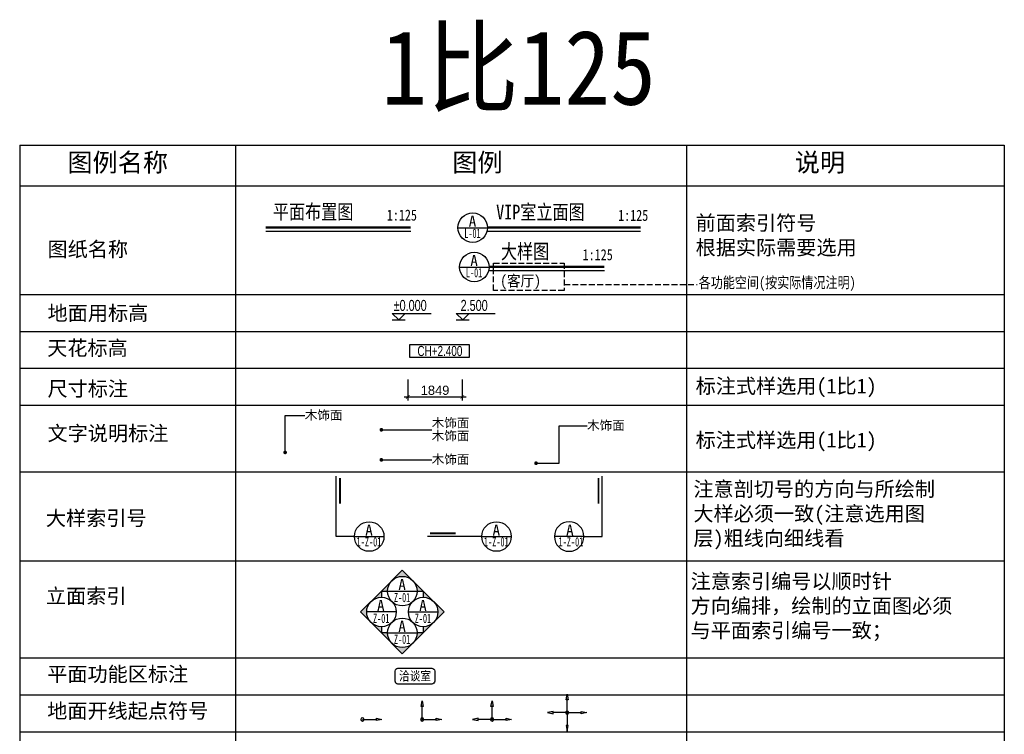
# Model space of a CAD drawing. Header units: millimetres. Extents: x -235126 to 312941, y -228449 to 114042.
# Drawn here: x -42508 to -9151, y 60340 to 84562 of the extents above; entities that cross this region are included whole.
import ezdxf
from ezdxf.enums import TextEntityAlignment as Align

# ---------------------------------------------------------------- set-up
doc = ezdxf.new("R2010")
doc.units = ezdxf.units.MM
doc.header["$LTSCALE"] = 800
doc.linetypes.add('DASH', pattern=[0.35, 0.25, -0.1])
doc.layers.get('DEFPOINTS').update_dxf_attribs({"color": 250})
for name, color, linetype in [('E立-ELEV6_LSCAPE', 8, 'Continuous'), ('FC-TEXT-地坪标注', 7, 'Continuous'), ('RC-天花标高', 7, 'Continuous')]:
    doc.layers.add(name, color=color, linetype=linetype)
doc.styles.add('DRAWING_NAME', font='simhei.ttf', dxfattribs={"width": 0.8})
doc.styles.add('HZDX', font='isocp3.shx', dxfattribs={"width": 0.8, "bigfont": 'hzdx.shx'})
doc.styles.get("Standard").update_dxf_attribs({"font": 'arial.ttf'})
doc.styles.add('宋-ZY', font='')
doc.styles.add('繁线体', font='simhei.ttf')
doc.styles.add('黑体', font='simhei.ttf', dxfattribs={"width": 0.8})
doc.styles.get('宋-ZY').set_extended_font_data('SimSun')
doc.dimstyles.new('1比125', dxfattribs={"dimscale": 125, "dimtxt": 2.5, "dimasz": 1, "dimexe": 1, "dimexo": 1.5, "dimgap": 0.5, "dimtad": 1, "dimdec": 0, "dimzin": 0, "dimdsep": 46, "dimtxsty": 'Standard', "dimblk": 'ARCHTICK', "dimcen": 0.09, "dimdle": 1, "dimclrd": 8, "dimclre": 8, "dimclrt": 2, "dimadec": 0, "dimazin": 0, "dimtfac": 1, "dimtdec": 0, "dimtix": 1, "dimtmove": 2, "dimatfit": 3, "dimldrblk": 'DOT', "dimfxl": 1, "dimtolj": 1, "dimtzin": 0, "dimlwd": -1, "dimlwe": -1, "dimarcsym": 0})

# ---------------------------------------------------------------- blocks, each defined once
blk = doc.blocks.new('CH+-')
at = {"color": 2}
blk.add_lwpolyline([(16.13, -1.75), (0, -1.75), (0, 1.75), (16.13, 1.75)], close=True, dxfattribs=at)
at = {"color": 4, "ltscale": 2, "width": 0.7}
blk.add_attdef('CH+2.400', text='', height=3.5, dxfattribs=at).set_placement((8.17, 0.01), align=Align.MIDDLE_CENTER)
blk = doc.blocks.new('_ArchTick')
at = {"color": 0, "linetype": 'ByBlock', "const_width": 0.15}
blk.add_lwpolyline([(-0.5, -0.5), (0.5, 0.5)], dxfattribs=at)
blk = doc.blocks.new('_Dot')
at = {"color": 0, "linetype": 'ByBlock', "lineweight": -2}
blk.add_line((-0.5, 0), (-1, 0), dxfattribs=at)
at = {"color": 0, "linetype": 'ByBlock', "const_width": 0.5}
blk.add_lwpolyline([(-0.25, 0, 1), (0.25, 0, 1)], format="xyb", close=True, dxfattribs=at)
blk = doc.blocks.new('*D45')
at = {"color": 8, "transparency": 16777216}
for p, q in [((-29361, 72366), (-29361, 71652)), ((-27513, 72366), (-27513, 71652)), ((-29486, 71777), (-27388, 71777))]:
    blk.add_line(p, q, dxfattribs=at)
at = {"layer": 'DEFPOINTS', "color": 0, "transparency": 16777216}
for p in [(-29361, 72554), (-27513, 72554), (-27513, 71777)]:
    blk.add_point(p, dxfattribs=at)
at = {"color": 8, "transparency": 16777216, "xscale": 125, "yscale": 125, "zscale": 125, "rotation": 180}
blk.add_blockref('_ArchTick', (-29361, 71777), dxfattribs=at)
at = {"color": 8, "transparency": 16777216, "xscale": 125, "yscale": 125, "zscale": 125}
blk.add_blockref('_ArchTick', (-27513, 71777), dxfattribs=at)
at = {"color": 2, "transparency": 16777216, "insert": (-28437, 71999), "char_height": 312.5, "attachment_point": 5}
blk.add_mtext('\\A1;1849', dxfattribs=at)
blk = doc.blocks.new('A$C4FBA2034')
at = {"color": 4, "style": '黑体', "width": 0.8}
blk.add_attdef('平面布置图', text='', height=4, dxfattribs=at).set_placement((23.6, 1.17), align=Align.RIGHT)
blk.add_attdef('1:1', (32.66, 0.79), '', height=3, dxfattribs=at)
blk = doc.blocks.new('CCPP')
h = blk.add_hatch(color=2)
h.paths.add_polyline_path([(-0.31, -3.5), (0.31, -3.5), (0, -5)])
edge = h.paths.add_edge_path()
edge.add_ellipse((0, 0), major_axis=(0.31, 0.31), ratio=1, start_angle=45, end_angle=225, ccw=False)
edge.add_ellipse((0, 0), major_axis=(0.31, 0.31), ratio=1, start_angle=225, end_angle=405, ccw=False)
h.paths.add_polyline_path([(-5.29, 0), (-3.79, 0.31), (-3.79, -0.31)])
at = {"color": 2}
for p, q in [((-5.29, 0), (-3.79, 0.31)), ((-3.79, -0.31), (-5.29, 0)), ((-3.79, 0.31), (-3.79, -0.31)), ((0, 0), (-3.79, 0)), ((0, 0), (0, -3.5)), ((-0.31, -3.5), (0.31, -3.5)), ((0, -5), (-0.31, -3.5)), ((0.31, -3.5), (0, -5))]:
    blk.add_line(p, q, dxfattribs=at)
at = {"color": 2, "extrusion": (0, 0, -1)}
blk.add_ellipse((0, 0), major_axis=(-0.31, 0.31), ratio=1, start_param=4.712389, end_param=10.995574, dxfattribs=at)
blk = doc.blocks.new('KKXXFF1')
h = blk.add_hatch(color=2)
h.paths.add_polyline_path([(5.29, 0), (3.79, 0.31), (3.79, -0.31)])
edge = h.paths.add_edge_path()
edge.add_ellipse((0, 0), major_axis=(0.31, -0.31), ratio=1, start_angle=45, end_angle=90)
edge.add_ellipse((0, 0), major_axis=(0.31, -0.31), ratio=1, start_angle=-270, end_angle=45)
at = {"color": 2}
for p, q in [((0, 0), (3.79, 0)), ((3.79, 0.31), (5.29, 0)), ((3.79, -0.31), (3.79, 0.31)), ((5.29, 0), (3.79, -0.31))]:
    blk.add_line(p, q, dxfattribs=at)
at = {"color": 2, "extrusion": (0, 0, -1)}
blk.add_ellipse((0, 0), major_axis=(0.31, -0.31), ratio=1, start_param=4.712389, end_param=10.995574, dxfattribs=at)
blk = doc.blocks.new('KKXXFF3')
h = blk.add_hatch(color=2)
edge = h.paths.add_edge_path()
edge.add_ellipse((0, 0), major_axis=(0.31, -0.31), ratio=1, start_angle=0, end_angle=360, ccw=False)
h.paths.add_polyline_path([(0.31, 3.5), (-0.31, 3.5), (0, 5)])
h.paths.add_polyline_path([(5.29, 0), (3.79, -0.31), (3.79, 0.31)])
h.paths.add_polyline_path([(-5.29, 0), (-3.79, -0.31), (-3.79, 0.31)])
at = {"color": 2}
for p, q in [((-0.31, 3.5), (0, 5)), ((0.31, 3.5), (-0.31, 3.5)), ((0, 5), (0.31, 3.5)), ((0, 0), (0, 3.5)), ((-3.79, 0.31), (-5.29, 0)), ((-3.79, -0.31), (-3.79, 0.31)), ((0, 0), (-3.79, 0)), ((0, 0), (3.79, 0)), ((3.79, 0.31), (5.29, 0)), ((3.79, -0.31), (3.79, 0.31)), ((-5.29, 0), (-3.79, -0.31)), ((5.29, 0), (3.79, -0.31))]:
    blk.add_line(p, q, dxfattribs=at)
at = {"color": 2, "extrusion": (0, 0, -1)}
blk.add_ellipse((0, 0), major_axis=(0.31, -0.31), ratio=1, start_param=4.712389, end_param=10.995574, dxfattribs=at)
blk = doc.blocks.new('KKXXFF4')
h = blk.add_hatch(color=2)
edge = h.paths.add_edge_path()
edge.add_ellipse((0, 0), major_axis=(0.31, -0.31), ratio=1, start_angle=0, end_angle=360, ccw=False)
h.paths.add_polyline_path([(5.29, 0), (3.79, -0.31), (3.79, 0.31)])
h.paths.add_polyline_path([(0, 5), (0.31, 3.5), (-0.31, 3.5)])
h.paths.add_polyline_path([(0.31, -3.5), (-0.31, -3.5), (0, -5)])
h.paths.add_polyline_path([(-5.29, 0), (-3.79, -0.31), (-3.79, 0.31)])
at = {"color": 2}
for p, q in [((-0.31, 3.5), (0, 5)), ((0.31, 3.5), (-0.31, 3.5)), ((0, 5), (0.31, 3.5)), ((0, 0), (0, 3.5)), ((-3.79, 0.31), (-5.29, 0)), ((-3.79, -0.31), (-3.79, 0.31)), ((0, 0), (-3.79, 0)), ((0, 0), (3.79, 0)), ((3.79, 0.31), (5.29, 0)), ((3.79, -0.31), (3.79, 0.31)), ((-5.29, 0), (-3.79, -0.31)), ((0, 0), (0, -3.5)), ((5.29, 0), (3.79, -0.31)), ((-0.31, -3.5), (0, -5)), ((0.31, -3.5), (-0.31, -3.5)), ((0, -5), (0.31, -3.5))]:
    blk.add_line(p, q, dxfattribs=at)
at = {"color": 2, "extrusion": (0, 0, -1)}
blk.add_ellipse((0, 0), major_axis=(0.31, -0.31), ratio=1, start_param=4.712389, end_param=10.995574, dxfattribs=at)
blk = doc.blocks.new('A$C64543D7B')
at = {"color": 2}
blk.add_line((0.06, 4), (8.06, 4), dxfattribs=at)
blk.add_circle((4.06, 4), 4, dxfattribs=at)
at = {"color": 6, "style": '黑体'}
blk.add_attdef('方向', text='', height=2.74, dxfattribs=at).set_placement((4, 5.77), align=Align.MIDDLE_CENTER)
at = {"color": 6, "style": 'HZDX', "width": 0.5}
blk.add_attdef('图号', text='', height=2.47, dxfattribs=at).set_placement((4, 2.26), align=Align.MIDDLE_CENTER)
blk = doc.blocks.new('SS111')
h = blk.add_hatch(color=2)
h.paths.add_polyline_path([(-2.83, 6.83), (-5.66, 4), (-4, 4, -0.198912)])
h.paths.add_polyline_path([(0, 9.66), (-2.83, 6.83, -0.414214), (2.83, 6.83)])
h.paths.add_polyline_path([(2.83, 6.83, -0.198912), (4, 4), (5.66, 4)])
at = {"color": 2}
blk.add_line((-4, 4), (4, 4), dxfattribs=at)
blk.add_lwpolyline([(4, 4), (5.66, 4), (0, 9.66), (-5.66, 4), (-4, 4)], dxfattribs=at)
blk.add_circle((0, 4), 4, dxfattribs=at)
at = {"color": 7, "style": '黑体'}
blk.add_attdef('方向', text='', height=3, dxfattribs=at).set_placement((-0.06, 5.77), align=Align.MIDDLE_CENTER)
at = {"color": 2, "style": 'HZDX', "width": 0.6}
blk.add_attdef('图号', text='', height=3, dxfattribs=at).set_placement((-0.06, 2.26), align=Align.MIDDLE_CENTER)
blk = doc.blocks.new('SS222')
h = blk.add_hatch(color=2)
h.paths.add_polyline_path([(6.83, 2.83), (4, 5.66), (4, 4, -0.198912)])
h.paths.add_polyline_path([(9.66, 0), (6.83, 2.83, -0.414214), (6.83, -2.83)])
h.paths.add_polyline_path([(6.83, -2.83, -0.198912), (4, -4), (4, -5.66)])
at = {"color": 2}
blk.add_line((0, 0), (8, 0), dxfattribs=at)
blk.add_lwpolyline([(4, -4), (4, -5.66), (9.66, 0), (4, 5.66), (4, 4)], dxfattribs=at)
blk.add_circle((4, 0), 4, dxfattribs=at)
at = {"color": 7, "style": '黑体'}
blk.add_attdef('方向', text='', height=3, dxfattribs=at).set_placement((3.94, 1.77), align=Align.MIDDLE_CENTER)
at = {"color": 2, "style": 'HZDX', "width": 0.6}
blk.add_attdef('图号', text='', height=3, dxfattribs=at).set_placement((3.94, -1.74), align=Align.MIDDLE_CENTER)
blk = doc.blocks.new('SS333')
h = blk.add_hatch(color=2)
h.paths.add_polyline_path([(2.89, -4.6), (5.72, -1.77), (4.06, -1.77, -0.198912)])
h.paths.add_polyline_path([(0.06, -7.42), (2.89, -4.6, -0.414214), (-2.77, -4.6)])
h.paths.add_polyline_path([(-2.77, -4.6, -0.198912), (-3.94, -1.77), (-5.6, -1.77)])
at = {"color": 2}
blk.add_line((-3.94, -1.77), (4.06, -1.77), dxfattribs=at)
blk.add_lwpolyline([(-3.94, -1.77), (-5.59, -1.77), (0.06, -7.42), (5.72, -1.77), (4.06, -1.77)], dxfattribs=at)
blk.add_circle((0.06, -1.77), 4, dxfattribs=at)
at = {"color": 7, "style": '黑体'}
blk.add_attdef('方向', text='', height=3, dxfattribs=at).set_placement((0, 0), align=Align.MIDDLE_CENTER)
at = {"color": 2, "style": 'HZDX', "width": 0.6}
blk.add_attdef('图号', text='', height=3, dxfattribs=at).set_placement((0, -3.51), align=Align.MIDDLE_CENTER)
blk = doc.blocks.new('SS444')
h = blk.add_hatch(color=2)
h.paths.add_polyline_path([(-6.83, 2.83), (-4, 5.66), (-4, 4, 0.198912)])
h.paths.add_polyline_path([(-9.66, 0), (-6.83, 2.83, 0.414214), (-6.83, -2.83)])
h.paths.add_polyline_path([(-6.83, -2.83, 0.198912), (-4, -4), (-4, -5.66)])
at = {"color": 2}
blk.add_line((0, 0), (-8, 0), dxfattribs=at)
blk.add_lwpolyline([(-4, -4), (-4, -5.66), (-9.66, 0), (-4, 5.66), (-4, 4)], dxfattribs=at)
blk.add_circle((-4, 0), 4, dxfattribs=at)
at = {"color": 7, "style": '黑体'}
blk.add_attdef('方向', text='', height=3, rotation=0, dxfattribs=at).set_placement((-3.16, 1.77), align=Align.MIDDLE_CENTER)
at = {"color": 2, "style": 'HZDX', "width": 0.6}
blk.add_attdef('图号', text='', height=3, rotation=0, dxfattribs=at).set_placement((-3.46, -1.74), align=Align.MIDDLE_CENTER)
blk = doc.blocks.new('A$C60323B29')
at = {"color": 2}
blk.add_line((0, 0), (3.52, 0), dxfattribs=at)
blk.add_lwpolyline([(3.52, 1.76), (1.76, 0), (0, 1.76), (10.56, 1.76)], dxfattribs=at)
at = {"color": 7, "ltscale": 2, "style": 'HZDX', "width": 0.8}
blk.add_attdef('%%P0.000', text='', height=2.64, dxfattribs=at).set_placement((4.84, 3.42), align=Align.MIDDLE_CENTER)

msp = doc.modelspace()

# ---------------------------------------------------------------- linework, layer by layer
for p, q in [((-42507.8, 80307.8), (-42507.8, 35428.4)), ((-42507.8, 80307.8), (-9151.4, 80307.8)), ((-35192, 80307.8), (-35192, 35428.4)), ((-19922.9, 80307.8), (-19922.9, 35428.4)), ((-9151.4, 80307.8), (-9151.4, 35428.4)), ((-42507.8, 78932.8), (-9151.4, 78932.8)), ((-42507.8, 75248.6), (-9151.4, 75248.6)), ((-42507.8, 73998.6), (-9151.4, 73998.6)), ((-42507.8, 72748.6), (-9151.4, 72748.6)), ((-42507.8, 71490.7), (-9151.4, 71490.7)), ((-42507.8, 69240.7), (-9151.4, 69240.7)), ((-42507.8, 69240.7), (-9151.4, 69240.7)), ((-42507.8, 66220.5), (-9151.4, 66220.5)), ((-42507.8, 62928.4), (-9151.4, 62928.4)), ((-42507.8, 61678.4), (-9151.4, 61678.4)), ((-42507.8, 60428.4), (-9151.4, 60428.4)), ((-42507.8, 60428.4), (-9151.4, 60428.4))]:
    msp.add_line(p, q)
at = {"color": 7}
for p, q in [((-34170.3, 77390.3), (-29258.2, 77390.3)), ((-26650.3, 77390.3), (-21473.7, 77390.3)), ((-26596.4, 76055.6), (-22699.5, 76055.6))]:
    msp.add_line(p, q, dxfattribs=at)
at = {"color": 1, "linetype": 'DASH'}
msp.add_line((-24064.4, 75585.3), (-19561.7, 75585.3), dxfattribs=at)
at = {"color": 1, "const_width": 80}
for points in [[(-34180.4, 77515.3), (-29258.2, 77515.3)], [(-26660.4, 77515.3), (-21473.7, 77515.3)], [(-26606.5, 76180.6), (-22699.5, 76180.6)]]:
    msp.add_lwpolyline(points, dxfattribs=at)
at = {"color": 1, "linetype": 'DASH'}
msp.add_lwpolyline([(-26454.1, 76311.5), (-24064.4, 76311.5), (-24064.4, 75380.9), (-26454.1, 75380.9)], close=True, dxfattribs=at)
at = {"color": 2}
for points in [[(-31166.3, 67042.8), (-31790.4, 67042.8), (-31790.4, 69087.5)], [(-23393.9, 67042.8), (-22769.9, 67042.8), (-22769.9, 69087.5)], [(-26853.5, 67042.8), (-28690.7, 67042.8)]]:
    msp.add_lwpolyline(points, dxfattribs=at)
at = {"color": 2, "const_width": 67.5}
for points in [[(-31661, 68154.9), (-31661, 69026.1)], [(-22899.2, 68154.9), (-22899.2, 69026.1)], [(-27738.7, 67149.4), (-28609.9, 67149.4)]]:
    msp.add_lwpolyline(points, dxfattribs=at)
at = {"layer": 'E立-ELEV6_LSCAPE', "color": 0}
msp.add_lwpolyline([(-29694.8, 62579.7), (-28543, 62579.7, -0.4142136), (-28449.3, 62486), (-28449.3, 62137.8, -0.4142136), (-28543, 62044), (-29694.8, 62044, -0.4142136), (-29788.6, 62137.8), (-29788.6, 62486, -0.4142136)], format="xyb", close=True, dxfattribs=at)

# ---------------------------------------------------------------- block references
at = {"color": 7}
ref = msp.add_blockref('A$C4FBA2034', (-34153.2, 77653.2), dxfattribs=dict(at, xscale=125, yscale=125, zscale=125))
ref.add_attrib('1:1', '1:125', (-30070.2, 77751.5), dxfattribs={"height": 375, "style": '黑体', "width": 0.8})
ref.add_attrib('平面布置图', '平面布置图', dxfattribs={"height": 500, "style": '黑体', "width": 0.8}).set_placement((-31202.7, 77799.3), align=Align.RIGHT)
ref = msp.add_blockref('A$C4FBA2034', (-26317.2, 77644.8), dxfattribs=dict(at, xscale=125, yscale=125, zscale=125))
ref.add_attrib('1:1', '1:125', (-22234.3, 77743.1), dxfattribs={"height": 375, "style": '黑体', "width": 0.8})
ref.add_attrib('平面布置图', 'VIP室立面图', dxfattribs={"height": 500, "style": '黑体', "width": 0.8}).set_placement((-23366.7, 77790.9), align=Align.RIGHT)
at = {"color": 1}
ref = msp.add_blockref('A$C64543D7B', (-27668.3, 77011.9), dxfattribs=dict(at, xscale=125, yscale=125, zscale=125))
ref.add_attrib('方向', 'A', dxfattribs={"color": 7, "height": 375, "style": '黑体'}).set_placement((-27168, 77732.9), align=Align.MIDDLE_CENTER)
ref.add_attrib('图号', 'L-01', dxfattribs={"color": 7, "height": 312.5, "style": '宋-ZY', "width": 0.65}).set_placement((-27168, 77322.7), align=Align.MIDDLE_CENTER)
at = {"color": 7}
ref = msp.add_blockref('A$C4FBA2034', (-27519.4, 76310.1), dxfattribs=dict(at, xscale=125, yscale=125, zscale=125))
ref.add_attrib('1:1', '1:125', (-23436.4, 76408.4), dxfattribs={"height": 375, "style": '黑体', "width": 0.8})
ref.add_attrib('平面布置图', '大样图', dxfattribs={"height": 500, "style": '黑体', "width": 0.8}).set_placement((-24568.9, 76456.3), align=Align.RIGHT)
at = {"color": 1}
ref = msp.add_blockref('A$C64543D7B', (-27614.3, 75677.2), dxfattribs=dict(at, xscale=125, yscale=125, zscale=125))
ref.add_attrib('方向', 'A', dxfattribs={"color": 7, "height": 375, "style": '黑体'}).set_placement((-27114.1, 76398.2), align=Align.MIDDLE_CENTER)
ref.add_attrib('图号', 'L-01', dxfattribs={"color": 7, "height": 312.5, "style": '宋-ZY', "width": 0.65}).set_placement((-27114.1, 75988.1), align=Align.MIDDLE_CENTER)
ref = msp.add_blockref('A$C64543D7B', (-31174.2, 66542.8), dxfattribs=dict(at, xscale=125, yscale=125, zscale=125))
ref.add_attrib('方向', 'A', dxfattribs={"color": 7, "height": 375, "style": '黑体'}).set_placement((-30674, 67263.8), align=Align.MIDDLE_CENTER)
ref.add_attrib('图号', '1-Z-01', dxfattribs={"color": 7, "height": 312.5, "style": '宋-ZY', "width": 0.55}).set_placement((-30674, 66864.1), align=Align.MIDDLE_CENTER)
ref = msp.add_blockref('A$C64543D7B', (-26861.3, 66542.8), dxfattribs=dict(at, xscale=125, yscale=125, zscale=125))
ref.add_attrib('方向', 'A', dxfattribs={"color": 7, "height": 375, "style": '黑体'}).set_placement((-26361.1, 67263.8), align=Align.MIDDLE_CENTER)
ref.add_attrib('图号', '1-Z-01', dxfattribs={"color": 7, "height": 312.5, "style": '宋-ZY', "width": 0.55}).set_placement((-26361.1, 66864.1), align=Align.MIDDLE_CENTER)
ref = msp.add_blockref('A$C64543D7B', (-23386, 66542.8), dxfattribs=dict(at, xscale=-125, yscale=124.9999999999998, zscale=125))
ref.add_attrib('方向', 'A', dxfattribs={"color": 7, "height": 375, "style": '黑体'}).set_placement((-23869.3, 67263.8), align=Align.MIDDLE_CENTER)
ref.add_attrib('图号', '1-Z-01', dxfattribs={"color": 7, "height": 312.5, "style": '宋-ZY', "width": 0.55}).set_placement((-23833.7, 66864.1), align=Align.MIDDLE_CENTER)
ref = msp.add_blockref('SS111', (-29545.5, 64693.8), dxfattribs=dict(xscale=125, yscale=125, zscale=125))
ref.add_attrib('方向', 'A', dxfattribs={"color": 7, "height": 375, "style": '黑体'}).set_placement((-29553.1, 65414.8), align=Align.MIDDLE_CENTER)
ref.add_attrib('图号', 'Z-01', dxfattribs={"color": 7, "height": 312.5, "style": '宋-ZY', "width": 0.65}).set_placement((-29553.1, 64976.5), align=Align.MIDDLE_CENTER)
ref = msp.add_blockref('SS444', (-29752.4, 64486.9), dxfattribs=dict(xscale=125, yscale=125, zscale=125))
ref.add_attrib('方向', 'A', dxfattribs={"color": 7, "height": 375, "rotation": 0, "style": '黑体'}).set_placement((-30274.3, 64707.9), align=Align.MIDDLE_CENTER)
ref.add_attrib('图号', 'Z-01', dxfattribs={"color": 7, "height": 312.5, "rotation": 0, "style": '宋-ZY', "width": 0.65}).set_placement((-30259.4, 64269.7), align=Align.MIDDLE_CENTER)
ref = msp.add_blockref('SS222', (-29338.6, 64486.9), dxfattribs=dict(xscale=125, yscale=125, zscale=125))
ref.add_attrib('方向', 'A', dxfattribs={"color": 7, "height": 375, "style": '黑体'}).set_placement((-28846.3, 64707.9), align=Align.MIDDLE_CENTER)
ref.add_attrib('图号', 'Z-01', dxfattribs={"color": 7, "height": 312.5, "style": '宋-ZY', "width": 0.65}).set_placement((-28846.3, 64269.7), align=Align.MIDDLE_CENTER)
ref = msp.add_blockref('SS333', (-29553.1, 64001), dxfattribs=dict(xscale=125, yscale=125, zscale=125))
ref.add_attrib('方向', 'A', dxfattribs={"color": 7, "height": 375, "style": '黑体'}).set_placement((-29553.1, 64001), align=Align.MIDDLE_CENTER)
ref.add_attrib('图号', 'Z-01', dxfattribs={"color": 7, "height": 312.5, "style": '宋-ZY', "width": 0.65}).set_placement((-29553.1, 63562.8), align=Align.MIDDLE_CENTER)
at = {"xscale": 125, "yscale": 125, "zscale": 125, "rotation": 179.9999999995049}
msp.add_blockref('CCPP', (-28872.7, 60844.5), dxfattribs=at)
at = {"xscale": 125, "yscale": 125, "zscale": 125}
for name, p in [('KKXXFF3', (-26503.7, 60844.5)), ('KKXXFF4', (-23961.3, 61074.7)), ('KKXXFF1', (-30898.1, 60844.5))]:
    msp.add_blockref(name, p, dxfattribs=at)
at = {"layer": 'FC-TEXT-地坪标注'}
ref = msp.add_blockref('A$C60323B29', (-29883.7, 74387.5), dxfattribs=dict(at, xscale=125, yscale=125, zscale=125))
ref.add_attrib('%%P0.000', '%%P0.000', dxfattribs={"layer": '0', "color": 7, "ltscale": 2, "height": 375, "width": 0.7}).set_placement((-29279.1, 74877.4), align=Align.MIDDLE_CENTER)
ref = msp.add_blockref('A$C60323B29', (-27716.4, 74387.5), dxfattribs=dict(at, xscale=125, yscale=125, zscale=125))
ref.add_attrib('%%P0.000', '2.500', dxfattribs={"layer": '0', "color": 7, "ltscale": 2, "height": 375, "width": 0.7}).set_placement((-27111.8, 74877.4), align=Align.MIDDLE_CENTER)
at = {"layer": 'RC-天花标高'}
ref = msp.add_blockref('CH+-', (-29294, 73331.5), dxfattribs=dict(at, xscale=125, yscale=125, zscale=125))
ref.add_attrib('CH+2.400', 'CH+2.400', dxfattribs={"layer": '0', "color": 7, "ltscale": 2, "height": 343.75, "width": 0.7}).set_placement((-28272.4, 73332.3), align=Align.MIDDLE_CENTER)

# ---------------------------------------------------------------- texts
at = {"color": 7, "style": 'DRAWING_NAME', "width": 0.9}
msp.add_text('(客厅)', height=375, dxfattribs=at).set_placement((-26229.7, 75524.2))
at = {"style": '宋-ZY', "width": 0.85}
msp.add_text('洽谈室', height=312.5, dxfattribs=at).set_placement((-29114.7, 62320.1), align=Align.MIDDLE_CENTER)
at = {"attachment_point": 4}
for s, insert, char_height, style in [('图例名称', (-40891.8, 79688.9), 625, '繁线体'), ('图例', (-27853.1, 79688.9), 625, '繁线体'), ('说明', (-16251.7, 79688.9), 625, '繁线体'), ('前面索引符号\\P根据实际需要选用', (-19609.2, 77228), 500, '繁线体'), ('图纸名称', (-41564.3, 76754.2), 500, '繁线体'), ('地面用标高', (-41564.3, 74589.7), 500, '繁线体'), ('天花标高', (-41575.3, 73406.2), 500, '繁线体'), ('标注式样选用(1比1)', (-19609.2, 72079.7), 500, '繁线体'), ('尺寸标注', (-41564.3, 72024.9), 500, '繁线体'), ('木饰面', (-32850, 71145.3), 312.5, '宋-ZY'), ('文字说明标注', (-41564.3, 70512.5), 500, '繁线体'), ('木饰面', (-23287.7, 70795), 312.5, '宋-ZY'), ('标注式样选用(1比1)', (-19609.2, 70245.7), 500, '繁线体'), ('{\\H1x;木饰面}', (-28549.9, 69642.9), 312.5, '宋-ZY'), ('注意剖切号的方向与所绘制\\P大样必须一致(注意选用图\\P层)粗线向细线看', (-19683.6, 67754.6), 500, '繁线体'), ('大样索引号', (-41619.6, 67640.5), 500, '繁线体'), ('注意索引编号以顺时针\\P方向编排，绘制的立面图必须\\P与平面索引编号一致；', (-19779, 64640.1), 500, '繁线体'), ('立面索引', (-41619.6, 65003.2), 500, '繁线体'), ('平面功能区标注', (-41575.3, 62353.1), 500, '繁线体'), ('地面开线起点符号', (-41575.3, 61105.4), 500, '繁线体')]:
    msp.add_mtext(s, dxfattribs=dict(at, insert=insert, char_height=char_height, style=style))
at = {"color": 7, "insert": (-19505.5, 75602.7), "char_height": 375, "attachment_point": 4, "style": 'DRAWING_NAME'}
msp.add_mtext('各功能空间(按实际情况注明)', dxfattribs=at)
at = {"insert": (-28549.9, 70661.3), "char_height": 312.5, "attachment_point": 4, "line_spacing_factor": 0.84, "style": '宋-ZY'}
msp.add_mtext('木饰面\\P木饰面', dxfattribs=at)
at = {"layer": 'DEFPOINTS', "color": 40, "style": 'DRAWING_NAME', "width": 0.9}
msp.add_text('1比125', height=2531.25, dxfattribs=at).set_placement((-30260.1, 81678.8))

# ---------------------------------------------------------------- dimensions: what is measured, and where the dimension line sits
dim = msp.add_aligned_dim(p1=(-29361.4, 72553.5), p2=(-27512.7, 72553.5), distance=-776.2, dimstyle='1比125')
dim.commit()
dim.dimension.update_dxf_attribs({"geometry": '*D45', "text_midpoint": (-28437.1, 71999.4)})

# ---------------------------------------------------------------- leaders
at = {"color": 4, "ltscale": 2}
msp.add_leader([(-33516.2, 69894.6), (-33516.2, 71145.3), (-32850, 71145.3)], dimstyle='1比125', dxfattribs=at)
for points in [[(-30255.3, 70661.3), (-28549.9, 70661.3)], [(-25015, 69529), (-24229.6, 69529), (-24229.6, 70795), (-23287.9, 70795)], [(-30255.3, 69642.9), (-28549.9, 69642.9)]]:
    msp.add_leader(points, dimstyle='1比125')

doc.saveas('drawing.dxf')
